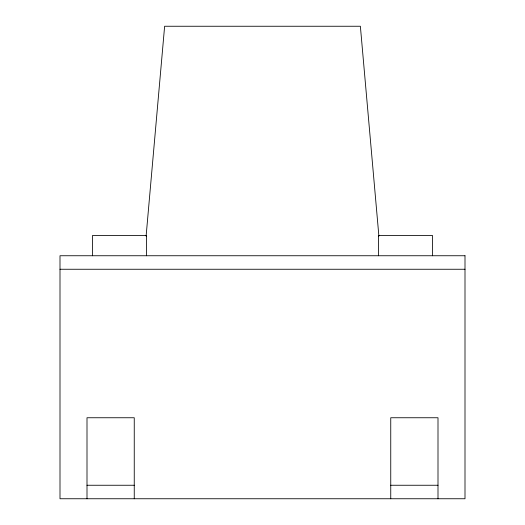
<?xml version="1.0" encoding="UTF-8"?>
<svg xmlns="http://www.w3.org/2000/svg" width="525" height="525" viewBox="0 0 525 525"><rect width="100%" height="100%" fill="white"/><g stroke="black" fill="none" stroke-linecap="round" stroke-linejoin="round"><path stroke-width="0.79" d="M146.107 236.152L164.627 26.25L360.373 26.25L378.892 236.152M60.001 269.253L464.999 269.253M86.999 485.251L134.249 485.251M390.751 485.251L438.001 485.251M438.001 498.75L438.001 417.749L390.751 417.749L390.751 498.75M432.515 255.747L432.515 235.502L378.512 235.502L378.512 255.747M146.488 255.747L146.488 235.502L92.485 235.502L92.485 255.747M134.249 498.75L134.249 417.749L86.999 417.749L86.999 498.75M464.999 255.747L60.001 255.747L60.001 498.75L464.999 498.75L464.999 255.747"/></g></svg>
